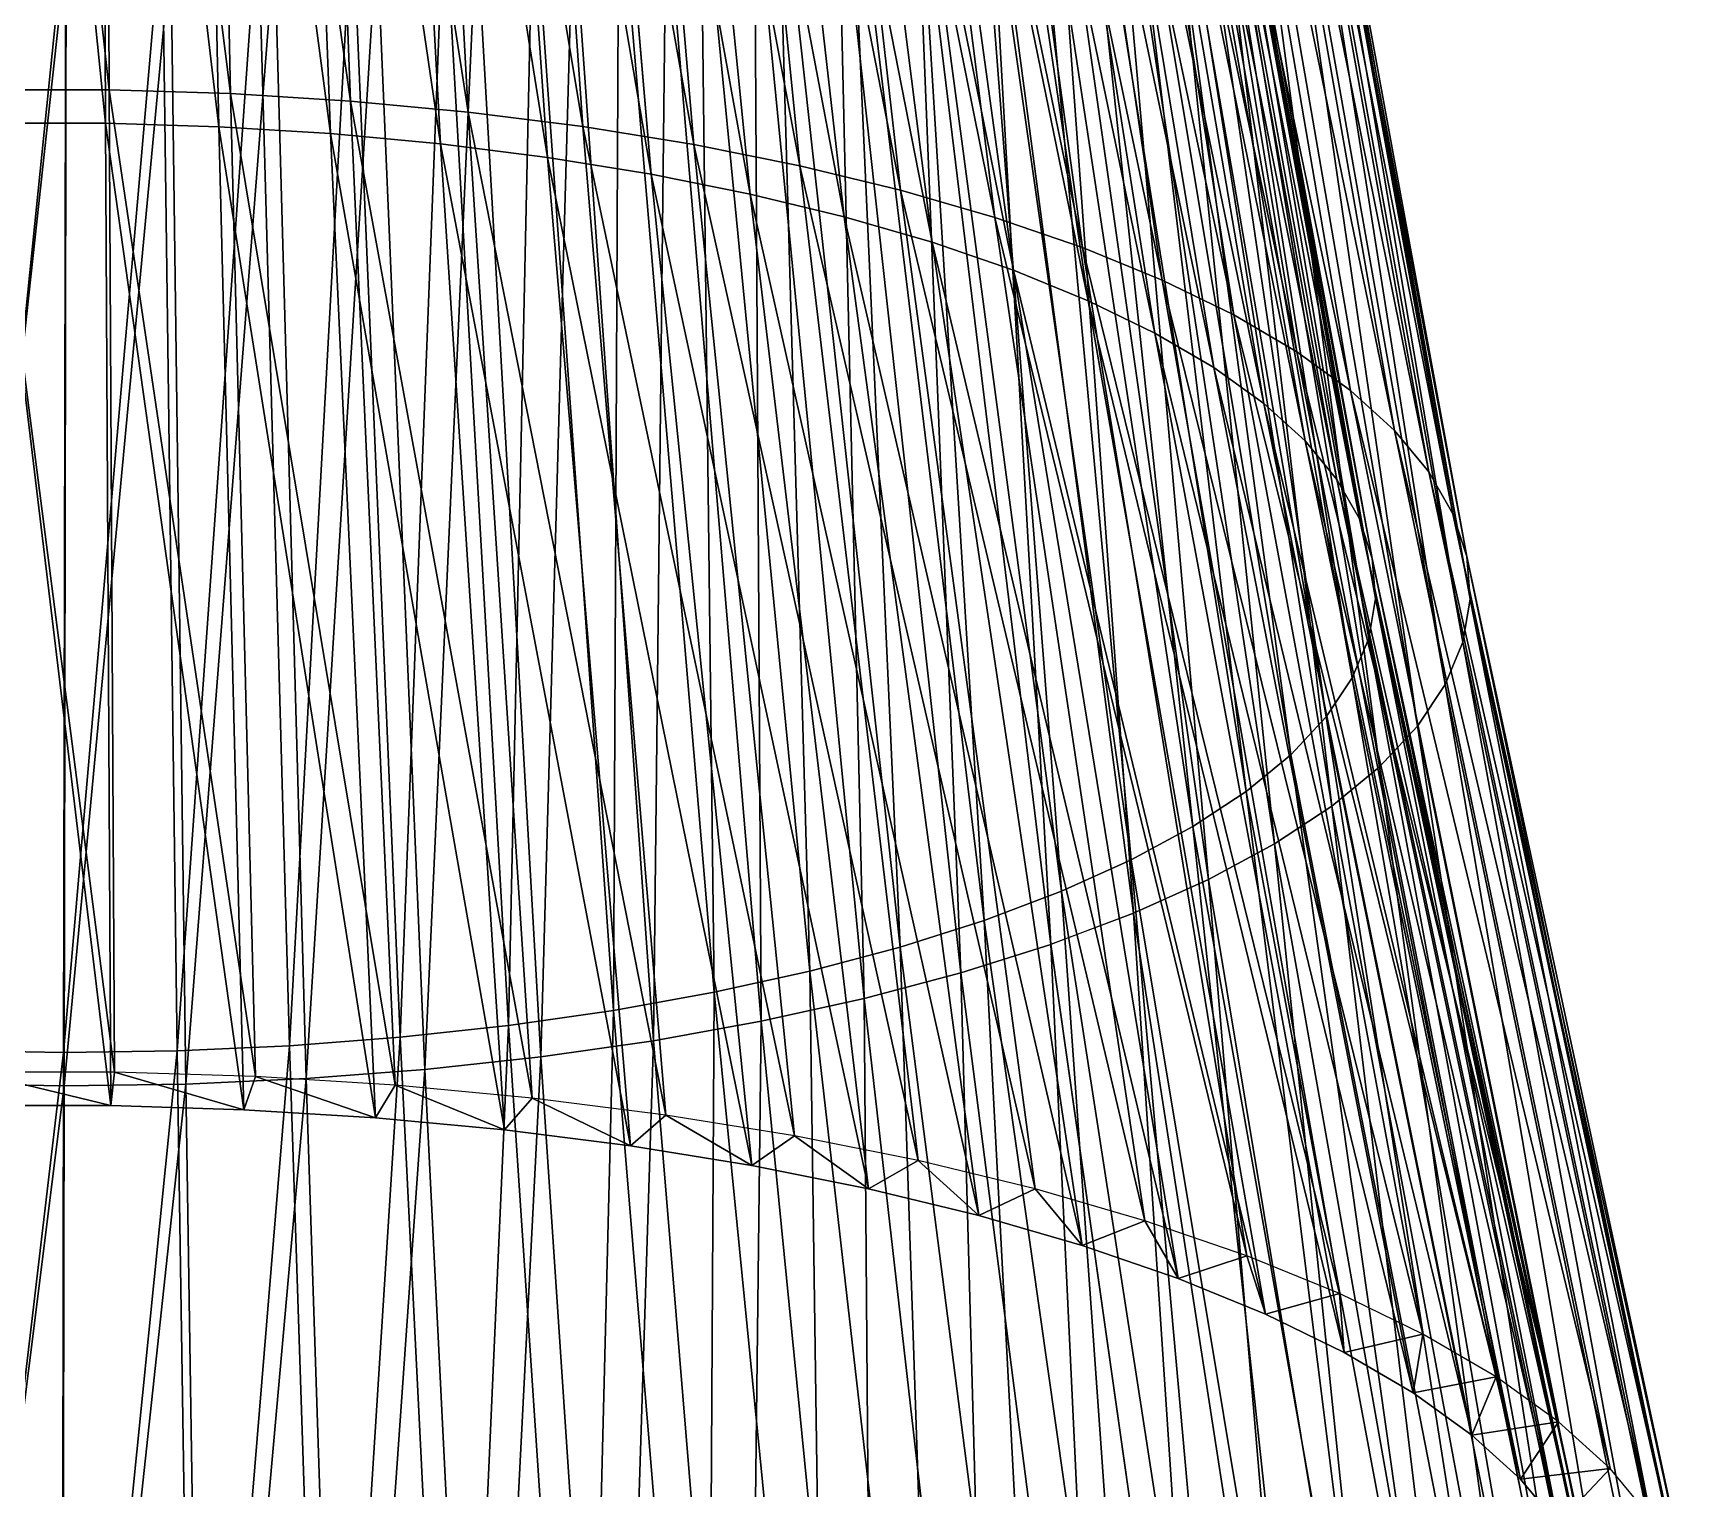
# Model space of a CAD drawing. Header units: metres. Extents: x -147 to 153, y -31 to 1429.
# Drawn here: x -1 to 86.9, y 8.6 to 85.4 of the extents above; entities that cross this region are included whole.
import ezdxf

# ---------------------------------------------------------------- set-up
doc = ezdxf.new("R2010")
doc.units = ezdxf.units.M

msp = doc.modelspace()

# ---------------------------------------------------------------- linework, layer by layer
for points in [[(-3.4607115, 82.4362, -2386.6306), (-2.7818377, 134.92288, -2417.5073), (2.9651072, 82.43171, -2386.5903), (2.965207, 82.43181, -2386.5903)], [(2.9651072, 82.43171, -2386.5903), (-2.7818377, 134.92288, -2417.5073), (2.7469394, 134.91902, -2417.4727), (2.7470393, 134.91913, -2417.4727)], [(2.9651072, 82.43171, -2386.5903), (2.7469394, 134.91902, -2417.4727), (9.370245, 82.23268, -2387.0671), (9.370345, 82.23278, -2387.0671)], [(9.370245, 82.23268, -2387.0671), (2.7469394, 134.91902, -2417.4727), (8.257923, 134.74777, -2417.883), (8.258023, 134.74788, -2417.883)], [(9.370245, 82.23268, -2387.0671), (8.257923, 134.74777, -2417.883), (15.707282, 81.840576, -2388.0576), (15.707382, 81.840675, -2388.0576)], [(15.707282, 81.840576, -2388.0576), (8.257923, 134.74777, -2417.883), (13.710312, 134.41042, -2418.735), (13.710412, 134.41052, -2418.735)], [(15.707282, 81.840576, -2388.0576), (13.710312, 134.41042, -2418.735), (21.929298, 81.258316, -2389.5544), (21.929398, 81.258415, -2389.5544)], [(21.929298, 81.258316, -2389.5544), (13.710312, 134.41042, -2418.735), (19.063738, 133.90942, -2420.023), (19.063837, 133.90953, -2420.023)], [(21.929298, 81.258316, -2389.5544), (19.063738, 133.90942, -2420.023), (27.990229, 80.4902, -2391.5464), (27.990328, 80.490295, -2391.5464)], [(27.990229, 80.4902, -2391.5464), (19.063738, 133.90942, -2420.023), (24.278564, 133.24855, -2421.7368), (24.278664, 133.24866, -2421.7368)], [(-3.217514, 80.67668, -2391.3044), (-2.5386393, 133.16336, -2422.1812), (2.7780917, 80.67249, -2391.2668), (2.7781916, 80.67259, -2391.2668)], [(2.7780917, 80.67249, -2391.2668), (-2.5386393, 133.16336, -2422.1812), (2.5599244, 133.1598, -2422.1492), (2.5600243, 133.15991, -2422.1492)], [(2.7780917, 80.67249, -2391.2668), (2.5599244, 133.1598, -2422.1492), (8.754401, 80.486786, -2391.7117), (8.754501, 80.486885, -2391.7117)], [(8.754401, 80.486786, -2391.7117), (2.5599244, 133.1598, -2422.1492), (7.6420794, 133.00188, -2422.5276), (7.6421795, 133.00198, -2422.5276)], [(8.754401, 80.486786, -2391.7117), (7.6420794, 133.00188, -2422.5276), (14.667168, 80.12093, -2392.636), (14.667268, 80.12103, -2392.636)], [(14.667168, 80.12093, -2392.636), (7.6420794, 133.00188, -2422.5276), (12.6701975, 132.69077, -2423.3135), (12.670298, 132.69087, -2423.3135)], [(27.990229, 80.4902, -2391.5464), (24.278564, 133.24855, -2421.7368), (33.845203, 79.541916, -2394.0188), (33.845303, 79.542015, -2394.0188)], [(33.845203, 79.541916, -2394.0188), (24.278564, 133.24855, -2421.7368), (29.31619, 132.43265, -2423.8643), (29.31629, 132.43275, -2423.8643)], [(14.667168, 80.12093, -2392.636), (12.6701975, 132.69077, -2423.3135), (20.472616, 79.57765, -2394.0325), (20.472715, 79.57775, -2394.0325)], [(20.472616, 79.57765, -2394.0325), (12.6701975, 132.69077, -2423.3135), (17.607054, 132.22878, -2424.5012), (17.607153, 132.22888, -2424.5012)], [(20.472616, 79.57765, -2394.0325), (17.607054, 132.22878, -2424.5012), (26.127764, 78.86096, -2395.891), (26.127863, 78.86106, -2395.891)], [(26.127764, 78.86096, -2395.891), (17.607054, 132.22878, -2424.5012), (22.4161, 131.61931, -2426.0815), (22.416199, 131.61942, -2426.0815)], [(33.845203, 79.541916, -2394.0188), (29.31619, 132.43265, -2423.8643), (39.45087, 78.42049, -2396.9534), (39.45097, 78.420586, -2396.9534)], [(39.45087, 78.42049, -2396.9534), (29.31619, 132.43265, -2423.8643), (34.1393, 131.46776, -2426.3892), (34.1394, 131.46786, -2426.3892)], [(26.127764, 78.86096, -2395.891), (22.4161, 131.61931, -2426.0815), (31.590742, 77.97617, -2398.198), (31.590841, 77.97627, -2398.198)], [(31.590742, 77.97617, -2398.198), (22.4161, 131.61931, -2426.0815), (27.061728, 130.8669, -2428.0435), (27.061827, 130.867, -2428.0435)], [(39.45087, 78.42049, -2396.9534), (34.1393, 131.46776, -2426.3892), (44.765728, 77.134224, -2400.3284), (44.765827, 77.13432, -2400.3284)], [(44.765728, 77.134224, -2400.3284), (34.1393, 131.46776, -2426.3892), (38.71221, 130.36105, -2429.293), (38.71231, 130.36116, -2429.293)], [(31.590742, 77.97617, -2398.198), (27.061728, 130.8669, -2428.0435), (36.821102, 76.929825, -2400.936), (36.8212, 76.929924, -2400.936)], [(36.821102, 76.929825, -2400.936), (27.061728, 130.8669, -2428.0435), (31.509539, 129.9771, -2430.3718), (31.509638, 129.9772, -2430.3718)], [(44.765728, 77.134224, -2400.3284), (38.71221, 130.36105, -2429.293), (49.75043, 75.69263, -2404.1187), (49.75053, 75.692726, -2404.1187)], [(49.75043, 75.69263, -2404.1187), (38.71221, 130.36105, -2429.293), (43.001053, 129.12071, -2432.5542), (43.001152, 129.12082, -2432.5542)], [(36.821102, 76.929825, -2400.936), (31.509539, 129.9771, -2430.3718), (41.780132, 75.729675, -2404.085), (41.78023, 75.729774, -2404.085)], [(41.780132, 75.729675, -2404.085), (31.509539, 129.9771, -2430.3718), (35.726612, 128.95651, -2433.0498), (35.72671, 128.95662, -2433.0498)], [(41.780132, 75.729675, -2404.085), (35.726612, 128.95651, -2433.0498), (46.431103, 74.3846, -2407.6218), (46.431202, 74.3847, -2407.6218)], [(46.431103, 74.3846, -2407.6218), (35.726612, 128.95651, -2433.0498), (39.681725, 127.81268, -2436.0571), (39.681824, 127.81278, -2436.0571)], [(49.75043, 75.69263, -2404.1187), (43.001053, 129.12071, -2432.5542), (54.36807, 74.10639, -2408.2966), (54.368168, 74.10649, -2408.2966)], [(54.36807, 74.10639, -2408.2966), (43.001053, 129.12071, -2432.5542), (46.97407, 127.75591, -2436.1487), (46.97417, 127.75601, -2436.1487)], [(46.431103, 74.3846, -2407.6218), (39.681725, 127.81268, -2436.0571), (50.739586, 72.90456, -2411.5198), (50.739685, 72.904655, -2411.5198)], [(50.739586, 72.90456, -2411.5198), (39.681725, 127.81268, -2436.0571), (43.345585, 126.554085, -2439.372), (43.345684, 126.554184, -2439.372)], [(54.36807, 74.10639, -2408.2966), (46.97407, 127.75591, -2436.1487), (58.584457, 72.38725, -2412.8308), (58.584557, 72.38735, -2412.8308)], [(58.584457, 72.38725, -2412.8308), (46.97407, 127.75591, -2436.1487), (50.601852, 126.276764, -2440.05), (50.60195, 126.27686, -2440.05)], [(50.739586, 72.90456, -2411.5198), (43.345585, 126.554085, -2439.372), (54.673683, 71.30052, -2415.7505), (54.673782, 71.30062, -2415.7505)], [(54.673683, 71.30052, -2415.7505), (43.345585, 126.554085, -2439.372), (46.69108, 125.19003, -2442.9697), (46.691177, 125.19013, -2442.9697)], [(58.584457, 72.38725, -2412.8308), (50.601852, 126.276764, -2440.05), (62.368378, 70.54794, -2417.688), (62.368477, 70.54804, -2417.688)], [(62.368378, 70.54794, -2417.688), (50.601852, 126.276764, -2440.05), (53.857536, 124.69422, -2444.2292), (53.857635, 124.69432, -2444.2292)], [(54.673683, 71.30052, -2415.7505), (46.69108, 125.19003, -2442.9697), (58.204266, 69.58435, -2420.2825), (58.204365, 69.58445, -2420.2825)], [(58.204266, 69.58435, -2420.2825), (46.69108, 125.19003, -2442.9697), (49.693428, 123.73063, -2446.8237), (49.693527, 123.73073, -2446.8237)], [(62.368378, 70.54794, -2417.688), (53.857536, 124.69422, -2444.2292), (65.69182, 68.602066, -2422.832), (65.69192, 68.602165, -2422.832)], [(65.69182, 68.602066, -2422.832), (53.857536, 124.69422, -2444.2292), (56.717026, 123.01999, -2448.655), (56.717125, 123.02009, -2448.655)], [(58.204266, 69.58435, -2420.2825), (49.693428, 123.73063, -2446.8237), (61.3052, 67.76875, -2425.082), (61.305298, 67.76885, -2425.082)], [(61.3052, 67.76875, -2425.082), (49.693428, 123.73063, -2446.8237), (52.330406, 122.186676, -2450.9053), (52.330505, 122.186775, -2450.9053)], [(65.69182, 68.602066, -2422.832), (56.717026, 123.01999, -2448.655), (68.530174, 66.56404, -2428.2249), (68.53027, 66.56414, -2428.2249)], [(68.530174, 66.56404, -2428.2249), (56.717026, 123.01999, -2448.655), (59.159153, 121.26648, -2453.2952), (59.159252, 121.26658, -2453.2952)], [(61.3052, 67.76875, -2425.082), (52.330406, 122.186676, -2450.9053), (63.953526, 65.86718, -2430.1138), (63.953625, 65.86728, -2430.1138)], [(63.953526, 65.86718, -2430.1138), (52.330406, 122.186676, -2450.9053), (54.5825, 120.56961, -2455.184), (54.5826, 120.56971, -2455.184)], [(63.953526, 65.86718, -2430.1138), (54.5825, 120.56961, -2455.184), (66.12963, 63.8937, -2435.3406), (66.12973, 63.8938, -2435.3406)], [(66.12963, 63.8937, -2435.3406), (54.5825, 120.56961, -2455.184), (56.43302, 118.891396, -2459.629), (56.43312, 118.891495, -2459.629)], [(68.530174, 66.56404, -2428.2249), (59.159153, 121.26648, -2453.2952), (70.86242, 64.44896, -2433.8267), (70.86252, 64.44906, -2433.8267)], [(70.86242, 64.44896, -2433.8267), (59.159153, 121.26648, -2453.2952), (61.165813, 119.446655, -2458.1147), (61.165913, 119.446754, -2458.1147)], [(66.12963, 63.8937, -2435.3406), (56.43302, 118.891396, -2459.629), (67.817406, 61.862934, -2440.7236), (67.817505, 61.863033, -2440.7236)], [(67.817406, 61.862934, -2440.7236), (56.43302, 118.891396, -2459.629), (57.868282, 117.16447, -2464.2065), (57.86838, 117.164566, -2464.2065)], [(70.86242, 64.44896, -2433.8267), (61.165813, 119.446655, -2458.1147), (72.67132, 62.272476, -2439.5957), (72.67142, 62.272575, -2439.5957)], [(72.67132, 62.272476, -2439.5957), (61.165813, 119.446655, -2458.1147), (62.722183, 117.574005, -2463.0786), (62.722282, 117.574104, -2463.0786)], [(67.817406, 61.862934, -2440.7236), (57.868282, 117.16447, -2464.2065), (69.00436, 59.78991, -2446.223), (69.004456, 59.79001, -2446.223)], [(69.00436, 59.78991, -2446.223), (57.868282, 117.16447, -2464.2065), (58.877644, 115.401596, -2468.883), (58.877743, 115.401695, -2468.883)], [(72.67132, 62.272476, -2439.5957), (62.722183, 117.574005, -2463.0786), (73.94343, 60.0507, -2445.4897), (73.94353, 60.0508, -2445.4897)], [(73.94343, 60.0507, -2445.4897), (62.722183, 117.574005, -2463.0786), (63.81671, 115.66239, -2468.15), (63.81681, 115.66249, -2468.15)], [(69.00436, 59.78991, -2446.223), (58.877644, 115.401596, -2468.883), (69.681694, 57.689976, -2451.7979), (69.68179, 57.690075, -2451.7979)], [(69.681694, 57.689976, -2451.7979), (58.877644, 115.401596, -2468.883), (59.453644, 113.61585, -2473.6238), (59.453743, 113.61595, -2473.6238)], [(73.94343, 60.0507, -2445.4897), (63.81671, 115.66239, -2468.15), (74.66937, 57.800087, -2451.4646), (74.66947, 57.800186, -2451.4646)], [(74.66937, 57.800087, -2451.4646), (63.81671, 115.66239, -2468.15), (64.44132, 113.72596, -2473.2908), (64.44142, 113.72606, -2473.2908)], [(69.681694, 57.689976, -2451.7979), (59.453644, 113.61585, -2473.6238), (69.84441, 55.578682, -2457.4072), (69.84451, 55.57878, -2457.4072)], [(69.84441, 55.578682, -2457.4072), (59.453644, 113.61585, -2473.6238), (59.59201, 111.82044, -2478.394), (59.59211, 111.82054, -2478.394)], [(74.66937, 57.800087, -2451.4646), (64.44132, 113.72596, -2473.2908), (74.84376, 55.5373, -2457.4766), (74.84386, 55.5374, -2457.4766)], [(74.84376, 55.5373, -2457.4766), (64.44132, 113.72596, -2473.2908), (64.59136, 111.77906, -2478.4634), (64.59146, 111.77916, -2478.4634)], [(69.491295, 53.471657, -2463.0093), (59.59201, 111.82044, -2478.394), (59.291725, 110.02866, -2483.158), (59.291824, 110.02876, -2483.158)], [(69.84441, 55.578682, -2457.4072), (59.59201, 111.82044, -2478.394), (69.491295, 53.471657, -2463.0093), (69.491394, 53.471756, -2463.0093)], [(74.4653, 53.279083, -2463.4807), (64.59136, 111.77906, -2478.4634), (64.26575, 109.83609, -2483.6292), (64.26585, 109.83619, -2483.6292)], [(74.84376, 55.5373, -2457.4766), (64.59136, 111.77906, -2478.4634), (74.4653, 53.279083, -2463.4807), (74.4654, 53.279182, -2463.4807)], [(68.62496, 51.3845, -2468.563), (59.291725, 110.02866, -2483.158), (58.55501, 108.25378, -2487.8806), (58.55511, 108.253876, -2487.8806)], [(69.491295, 53.471657, -2463.0093), (59.291725, 110.02866, -2483.158), (68.62496, 51.3845, -2468.563), (68.62506, 51.384598, -2468.563)], [(73.53681, 51.042164, -2469.4326), (64.26575, 109.83609, -2483.6292), (63.466858, 107.911446, -2488.7505), (63.466957, 107.911545, -2488.7505)], [(74.4653, 53.279083, -2463.4807), (64.26575, 109.83609, -2483.6292), (73.53681, 51.042164, -2469.4326), (73.53691, 51.042263, -2469.4326)], [(67.25182, 49.332664, -2474.0266), (58.55501, 108.25378, -2487.8806), (57.387314, 106.508934, -2492.5269), (57.387413, 106.50903, -2492.5269)], [(68.62496, 51.3845, -2468.563), (58.55501, 108.25378, -2487.8806), (67.25182, 49.332664, -2474.0266), (67.25192, 49.332764, -2474.0266)], [(72.06514, 48.8431, -2475.2886), (63.466858, 107.911446, -2488.7505), (62.200634, 106.01937, -2493.7888), (62.200733, 106.01947, -2493.7888)], [(73.53681, 51.042164, -2469.4326), (63.466858, 107.911446, -2488.7505), (72.06514, 48.8431, -2475.2886), (72.06524, 48.8432, -2475.2886)], [(65.38205, 47.331345, -2479.3604), (57.387314, 106.508934, -2492.5269), (55.79729, 104.807045, -2497.0625), (55.79739, 104.807144, -2497.0625)], [(67.25182, 49.332664, -2474.0266), (57.387314, 106.508934, -2492.5269), (65.38205, 47.331345, -2479.3604), (65.38215, 47.331444, -2479.3604)], [(70.061195, 46.698174, -2481.005), (62.200634, 106.01937, -2493.7888), (60.47644, 104.173874, -2498.707), (60.47654, 104.17397, -2498.707)], [(72.06514, 48.8431, -2475.2886), (62.200634, 106.01937, -2493.7888), (70.061195, 46.698174, -2481.005), (70.061295, 46.698273, -2481.005)], [(63.029472, 45.395355, -2484.5242), (55.79729, 104.807045, -2497.0625), (53.796703, 103.160706, -2501.4539), (53.796803, 103.160805, -2501.4539)], [(65.38205, 47.331345, -2479.3604), (55.79729, 104.807045, -2497.0625), (63.029472, 45.395355, -2484.5242), (63.02957, 45.395454, -2484.5242)], [(67.539825, 44.62327, -2486.5393), (60.47644, 104.173874, -2498.707), (58.30705, 102.388626, -2503.469), (58.307148, 102.388725, -2503.469)], [(70.061195, 46.698174, -2481.005), (60.47644, 104.173874, -2498.707), (67.539825, 44.62327, -2486.5393), (67.539925, 44.623367, -2486.5393)], [(60.211525, 43.53903, -2489.4802), (53.796703, 103.160706, -2501.4539), (51.400368, 101.58212, -2505.6685), (51.400467, 101.58222, -2505.6685)], [(63.029472, 45.395355, -2484.5242), (53.796703, 103.160706, -2501.4539), (60.211525, 43.53903, -2489.4802), (60.211624, 43.539127, -2489.4802)], [(64.51968, 42.633743, -2491.851), (58.30705, 102.388626, -2503.469), (55.70851, 100.676834, -2508.039), (55.70861, 100.67693, -2508.039)], [(67.539825, 44.62327, -2486.5393), (58.30705, 102.388626, -2503.469), (64.51968, 42.633743, -2491.851), (64.519775, 42.633842, -2491.851)], [(56.949066, 41.776108, -2494.1917), (51.400368, 101.58212, -2505.6685), (48.626026, 100.08296, -2509.6748), (48.626125, 100.08306, -2509.6748)], [(60.211525, 43.53903, -2489.4802), (51.400368, 101.58212, -2505.6685), (56.949066, 41.776108, -2494.1917), (56.949165, 41.776207, -2494.1917)], [(61.02311, 40.744324, -2496.9004), (55.70851, 100.676834, -2508.039), (52.70007, 99.05118, -2512.3835), (52.70017, 99.05128, -2512.3835)], [(64.51968, 42.633743, -2491.851), (55.70851, 100.676834, -2508.039), (61.02311, 40.744324, -2496.9004), (61.02321, 40.744423, -2496.9004)], [(53.26625, 40.119648, -2498.6235), (48.626026, 100.08296, -2509.6748), (45.494217, 98.67433, -2513.4436), (45.494316, 98.67443, -2513.4436)], [(56.949066, 41.776108, -2494.1917), (48.626026, 100.08296, -2509.6748), (53.26625, 40.119648, -2498.6235), (53.26635, 40.119747, -2498.6235)], [(49.19033, 38.58191, -2502.7432), (45.494217, 98.67433, -2513.4436), (42.028126, 97.36667, -2516.9468), (42.028225, 97.36677, -2516.9468)], [(53.26625, 40.119648, -2498.6235), (45.494217, 98.67433, -2513.4436), (49.19033, 38.58191, -2502.7432), (49.19043, 38.58201, -2502.7432)], [(57.076035, 38.969006, -2501.6504), (52.70007, 99.05118, -2512.3835), (49.304, 97.52369, -2516.4705), (49.3041, 97.52379, -2516.4705)], [(61.02311, 40.744324, -2496.9004), (52.70007, 99.05118, -2512.3835), (57.076035, 38.969006, -2501.6504), (57.076134, 38.969105, -2501.6504)], [(44.751507, 37.17428, -2506.52), (42.028126, 97.36667, -2516.9468), (38.253418, 96.16965, -2520.1587), (38.253517, 96.16975, -2520.1587)], [(49.19033, 38.58191, -2502.7432), (42.028126, 97.36667, -2516.9468), (44.751507, 37.17428, -2506.52), (44.751606, 37.174377, -2506.52)], [(52.707653, 37.320927, -2506.0654), (49.304, 97.52369, -2516.4705), (45.54545, 96.10568, -2520.2693), (45.545547, 96.10578, -2520.2693)], [(57.076035, 38.969006, -2501.6504), (49.304, 97.52369, -2516.4705), (52.707653, 37.320927, -2506.0654), (52.707752, 37.321026, -2506.0654)], [(39.982628, 35.90718, -2509.926), (38.253418, 96.16965, -2520.1587), (34.198044, 95.092125, -2523.055), (34.198143, 95.092224, -2523.055)], [(44.751507, 37.17428, -2506.52), (38.253418, 96.16965, -2520.1587), (39.982628, 35.90718, -2509.926), (39.982727, 35.90728, -2509.926)], [(47.950317, 35.812294, -2510.1133), (45.54545, 96.10568, -2520.2693), (41.452232, 94.807655, -2523.752), (41.45233, 94.807755, -2523.752)], [(52.707653, 37.320927, -2506.0654), (45.54545, 96.10568, -2520.2693), (47.950317, 35.812294, -2510.1133), (47.950417, 35.812393, -2510.1133)], [(34.919, 34.789993, -2512.936), (34.198044, 95.092125, -2523.055), (29.892023, 94.14208, -2525.6147), (29.892122, 94.14218, -2525.6147)], [(39.982628, 35.90718, -2509.926), (34.198044, 95.092125, -2523.055), (34.919, 34.789993, -2512.936), (34.919098, 34.790092, -2512.936)], [(29.598125, 33.830986, -2515.5278), (29.892023, 94.14208, -2525.6147), (25.367235, 93.32656, -2527.8186), (25.367334, 93.32666, -2527.8186)], [(34.919, 34.789993, -2512.936), (29.892023, 94.14208, -2525.6147), (29.598125, 33.830986, -2515.5278), (29.598225, 33.831085, -2515.5278)], [(42.839245, 34.454273, -2513.7637), (41.452232, 94.807655, -2523.752), (37.054665, 93.63921, -2526.8928), (37.054764, 93.63931, -2526.8928)], [(47.950317, 35.812294, -2510.1133), (41.452232, 94.807655, -2523.752), (42.839245, 34.454273, -2513.7637), (42.839344, 34.454372, -2513.7637)], [(24.059374, 33.037262, -2517.6821), (25.367235, 93.32656, -2527.8186), (20.657175, 92.65159, -2529.6506), (20.657274, 92.65169, -2529.6506)], [(29.598125, 33.830986, -2515.5278), (25.367235, 93.32656, -2527.8186), (24.059374, 33.037262, -2517.6821), (24.059473, 33.03736, -2517.6821)], [(37.412285, 33.25692, -2516.9897), (37.054665, 93.63921, -2526.8928), (32.385303, 92.60901, -2529.6685), (32.385403, 92.60911, -2529.6685)], [(42.839245, 34.454273, -2513.7637), (37.054665, 93.63921, -2526.8928), (37.412285, 33.25692, -2516.9897), (37.412384, 33.25702, -2516.9897)], [(18.343775, 32.414696, -2519.3828), (20.657175, 92.65159, -2529.6506), (15.796721, 92.12217, -2531.0972), (15.796822, 92.12227, -2531.0972)], [(24.059374, 33.037262, -2517.6821), (20.657175, 92.65159, -2529.6506), (18.343775, 32.414696, -2519.3828), (18.343874, 32.414795, -2519.3828)], [(31.709606, 32.2291, -2519.7676), (32.385303, 92.60901, -2529.6685), (27.478718, 91.72467, -2532.0583), (27.478817, 91.72477, -2532.0583)], [(37.412285, 33.25692, -2516.9897), (32.385303, 92.60901, -2529.6685), (31.709606, 32.2291, -2519.7676), (31.709705, 32.2292, -2519.7676)], [(-5.427847, 31.70855, -2521.4526), (0.6768136, 91.44086, -2533.0305), (-4.41827, 91.521675, -2532.8572), (-4.41817, 91.521774, -2532.8572)], [(0.5636665, 31.613512, -2521.6565), (0.6768136, 91.44086, -2533.0305), (-5.427847, 31.70855, -2521.4526), (-5.427747, 31.708649, -2521.4526)], [(6.552271, 31.700176, -2521.3777), (5.7694235, 91.51456, -2532.7932), (0.5636665, 31.613512, -2521.6565), (0.56376654, 31.613611, -2521.6565)], [(0.5636665, 31.613512, -2521.6565), (5.7694235, 91.51456, -2532.7932), (0.6768136, 91.44086, -2533.0305), (0.6769136, 91.440956, -2533.0305)], [(6.552271, 31.700176, -2521.3777), (10.821862, 91.74222, -2532.1472), (5.7694235, 91.51456, -2532.7932), (5.7695236, 91.514656, -2532.7932)], [(12.493635, 31.9679, -2520.618), (10.821862, 91.74222, -2532.1472), (6.552271, 31.700176, -2521.3777), (6.552371, 31.700275, -2521.3777)], [(12.493635, 31.9679, -2520.618), (15.796721, 92.12217, -2531.0972), (10.821862, 91.74222, -2532.1472), (10.821962, 91.74232, -2532.1472)], [(18.343775, 32.414696, -2519.3828), (15.796721, 92.12217, -2531.0972), (12.493635, 31.9679, -2520.618), (12.493735, 31.967999, -2520.618)], [(25.773422, 31.378422, -2522.0764), (27.478718, 91.72467, -2532.0583), (22.371223, 90.99275, -2534.045), (22.371323, 90.99285, -2534.045)], [(31.709606, 32.2291, -2519.7676), (27.478718, 91.72467, -2532.0583), (25.773422, 31.378422, -2522.0764), (25.773521, 31.378521, -2522.0764)], [(19.647701, 30.711185, -2523.8994), (22.371223, 90.99275, -2534.045), (17.10065, 90.418655, -2535.6135), (17.10075, 90.418755, -2535.6135)], [(25.773422, 31.378422, -2522.0764), (22.371223, 90.99275, -2534.045), (19.647701, 30.711185, -2523.8994), (19.6478, 30.711285, -2523.8994)], [(-5.829647, 29.954369, -2526.1177), (0.7049335, 89.67986, -2537.7102), (-4.8200703, 89.767494, -2537.5222), (-4.81997, 89.76759, -2537.5222)], [(0.5917862, 29.852512, -2526.3362), (0.7049335, 89.67986, -2537.7102), (-5.829647, 29.954369, -2526.1177), (-5.829547, 29.954468, -2526.1177)], [(7.0101004, 29.945396, -2526.037), (6.227254, 89.75977, -2537.453), (0.5917862, 29.852512, -2526.3362), (0.5918862, 29.852612, -2526.3362)], [(0.5917862, 29.852512, -2526.3362), (6.227254, 89.75977, -2537.453), (0.7049335, 89.67986, -2537.7102), (0.70503354, 89.67996, -2537.7102)], [(7.0101004, 29.945396, -2526.037), (11.706014, 90.00665, -2536.7522), (6.227254, 89.75977, -2537.453), (6.227354, 89.75987, -2537.453)], [(13.377788, 30.232328, -2525.223), (11.706014, 90.00665, -2536.7522), (7.0101004, 29.945396, -2526.037), (7.0102005, 29.945496, -2526.037)], [(13.377788, 30.232328, -2525.223), (17.10065, 90.418655, -2535.6135), (11.706014, 90.00665, -2536.7522), (11.706114, 90.00675, -2536.7522)], [(19.647701, 30.711185, -2523.8994), (17.10065, 90.418655, -2535.6135), (13.377788, 30.232328, -2525.223), (13.377888, 30.232428, -2525.223)], [(-4.225873, 30.573793, -2354.0955), (-3.4607115, 82.4362, -2386.6306), (3.2496278, 30.56857, -2354.0486), (3.2497277, 30.568668, -2354.0486)], [(3.2496278, 30.56857, -2354.0486), (-3.4607115, 82.4362, -2386.6306), (2.9651072, 82.43171, -2386.5903), (2.965207, 82.43181, -2386.5903)], [(3.2496278, 30.56857, -2354.0486), (2.9651072, 82.43171, -2386.5903), (10.70107, 30.337025, -2354.6033), (10.70117, 30.337124, -2354.6033)], [(10.70107, 30.337025, -2354.6033), (2.9651072, 82.43171, -2386.5903), (9.370245, 82.23268, -2387.0671), (9.370345, 82.23278, -2387.0671)], [(10.70107, 30.337025, -2354.6033), (9.370245, 82.23268, -2387.0671), (18.073286, 29.880875, -2355.7556), (18.073385, 29.880974, -2355.7556)], [(18.073286, 29.880875, -2355.7556), (9.370245, 82.23268, -2387.0671), (15.707282, 81.840576, -2388.0576), (15.707382, 81.840675, -2388.0576)], [(18.073286, 29.880875, -2355.7556), (15.707282, 81.840576, -2388.0576), (25.311691, 29.203497, -2357.4968), (25.31179, 29.203596, -2357.4968)], [(25.311691, 29.203497, -2357.4968), (15.707282, 81.840576, -2388.0576), (21.929298, 81.258316, -2389.5544), (21.929398, 81.258415, -2389.5544)], [(25.311691, 29.203497, -2357.4968), (21.929298, 81.258316, -2389.5544), (32.362698, 28.309906, -2359.8142), (32.362797, 28.310005, -2359.8142)], [(32.362698, 28.309906, -2359.8142), (21.929298, 81.258316, -2389.5544), (27.990229, 80.4902, -2391.5464), (27.990328, 80.490295, -2391.5464)], [(-3.9826744, 28.814272, -2358.7693), (-3.217514, 80.67668, -2391.3044), (3.0626125, 28.80935, -2358.725), (3.0627124, 28.809448, -2358.725)], [(3.0626125, 28.80935, -2358.725), (-3.217514, 80.67668, -2391.3044), (2.7780917, 80.67249, -2391.2668), (2.7781916, 80.67259, -2391.2668)], [(3.0626125, 28.80935, -2358.725), (2.7780917, 80.67249, -2391.2668), (10.085225, 28.59113, -2359.248), (10.085325, 28.591228, -2359.248)], [(10.085225, 28.59113, -2359.248), (2.7780917, 80.67249, -2391.2668), (8.754401, 80.486786, -2391.7117), (8.754501, 80.486885, -2391.7117)], [(10.085225, 28.59113, -2359.248), (8.754401, 80.486786, -2391.7117), (17.03317, 28.161232, -2360.334), (17.03327, 28.161331, -2360.334)], [(17.03317, 28.161232, -2360.334), (8.754401, 80.486786, -2391.7117), (14.667168, 80.12093, -2392.636), (14.667268, 80.12103, -2392.636)], [(17.03317, 28.161232, -2360.334), (14.667168, 80.12093, -2392.636), (23.855007, 27.522837, -2361.9749), (23.855106, 27.522936, -2361.9749)], [(23.855007, 27.522837, -2361.9749), (14.667168, 80.12093, -2392.636), (20.472616, 79.57765, -2394.0325), (20.472715, 79.57775, -2394.0325)], [(32.362698, 28.309906, -2359.8142), (27.990229, 80.4902, -2391.5464), (39.174103, 27.20672, -2362.6904), (39.174202, 27.20682, -2362.6904)], [(39.174103, 27.20672, -2362.6904), (27.990229, 80.4902, -2391.5464), (33.845203, 79.541916, -2394.0188), (33.845303, 79.542015, -2394.0188)], [(23.855007, 27.522837, -2361.9749), (20.472616, 79.57765, -2394.0325), (30.50023, 26.680672, -2364.159), (30.50033, 26.68077, -2364.159)], [(30.50023, 26.680672, -2364.159), (20.472616, 79.57765, -2394.0325), (26.127764, 78.86096, -2395.891), (26.127863, 78.86106, -2395.891)], [(39.174103, 27.20672, -2362.6904), (33.845203, 79.541916, -2394.0188), (45.695477, 25.902102, -2366.1045), (45.695576, 25.9022, -2366.1045)], [(45.695477, 25.902102, -2366.1045), (33.845203, 79.541916, -2394.0188), (39.45087, 78.42049, -2396.9534), (39.45097, 78.420586, -2396.9534)], [(30.50023, 26.680672, -2364.159), (26.127764, 78.86096, -2395.891), (36.919643, 25.640976, -2366.8696), (36.919743, 25.641075, -2366.8696)], [(36.919643, 25.640976, -2366.8696), (26.127764, 78.86096, -2395.891), (31.590742, 77.97617, -2398.198), (31.590841, 77.97627, -2398.198)], [(45.695477, 25.902102, -2366.1045), (39.45087, 78.42049, -2396.9534), (51.87854, 24.405716, -2370.0308), (51.87864, 24.405815, -2370.0308)], [(51.87854, 24.405716, -2370.0308), (39.45087, 78.42049, -2396.9534), (44.765728, 77.134224, -2400.3284), (44.765827, 77.13432, -2400.3284)], [(36.919643, 25.640976, -2366.8696), (31.590742, 77.97617, -2398.198), (43.065712, 24.41144, -2370.0872), (43.06581, 24.41154, -2370.0872)], [(43.065712, 24.41144, -2370.0872), (31.590742, 77.97617, -2398.198), (36.821102, 76.929825, -2400.936), (36.8212, 76.929924, -2400.936)], [(43.065712, 24.41144, -2370.0872), (36.821102, 76.929825, -2400.936), (48.89294, 23.001167, -2373.7876), (48.89304, 23.001266, -2373.7876)], [(48.89294, 23.001167, -2373.7876), (36.821102, 76.929825, -2400.936), (41.780132, 75.729675, -2404.085), (41.78023, 75.729774, -2404.085)], [(51.87854, 24.405716, -2370.0308), (44.765728, 77.134224, -2400.3284), (57.677513, 22.728638, -2374.4404), (57.677612, 22.728737, -2374.4404)], [(57.677513, 22.728638, -2374.4404), (44.765728, 77.134224, -2400.3284), (49.75043, 75.69263, -2404.1187), (49.75053, 75.692726, -2404.1187)], [(48.89294, 23.001167, -2373.7876), (41.780132, 75.729675, -2404.085), (54.35818, 21.420605, -2377.9434), (54.35828, 21.420704, -2377.9434)], [(54.35818, 21.420605, -2377.9434), (41.780132, 75.729675, -2404.085), (46.431103, 74.3846, -2407.6218), (46.431202, 74.3847, -2407.6218)], [(57.677513, 22.728638, -2374.4404), (49.75043, 75.69263, -2404.1187), (63.049458, 20.88328, -2379.3005), (63.049557, 20.883379, -2379.3005)], [(63.049458, 20.88328, -2379.3005), (49.75043, 75.69263, -2404.1187), (54.36807, 74.10639, -2408.2966), (54.368168, 74.10649, -2408.2966)], [(54.35818, 21.420605, -2377.9434), (46.431103, 74.3846, -2407.6218), (59.420975, 19.681448, -2382.524), (59.421074, 19.681547, -2382.524)], [(59.420975, 19.681448, -2382.524), (46.431103, 74.3846, -2407.6218), (50.739586, 72.90456, -2411.5198), (50.739685, 72.904655, -2411.5198)], [(63.049458, 20.88328, -2379.3005), (54.36807, 74.10639, -2408.2966), (67.954605, 18.883314, -2384.5754), (67.954704, 18.883413, -2384.5754)], [(67.954605, 18.883314, -2384.5754), (54.36807, 74.10639, -2408.2966), (58.584457, 72.38725, -2412.8308), (58.584557, 72.38735, -2412.8308)], [(59.420975, 19.681448, -2382.524), (50.739586, 72.90456, -2411.5198), (64.04383, 17.796581, -2387.4954), (64.04393, 17.79668, -2387.4954)], [(64.04383, 17.796581, -2387.4954), (50.739586, 72.90456, -2411.5198), (54.673683, 71.30052, -2415.7505), (54.673782, 71.30062, -2415.7505)], [(67.954605, 18.883314, -2384.5754), (58.584457, 72.38725, -2412.8308), (72.35664, 16.743542, -2390.226), (72.35674, 16.74364, -2390.226)], [(72.35664, 16.743542, -2390.226), (58.584457, 72.38725, -2412.8308), (62.368378, 70.54794, -2417.688), (62.368477, 70.54804, -2417.688)], [(64.04383, 17.796581, -2387.4954), (54.673683, 71.30052, -2415.7505), (68.19254, 15.77995, -2392.8206), (68.19264, 15.78005, -2392.8206)], [(68.19254, 15.77995, -2392.8206), (54.673683, 71.30052, -2415.7505), (58.204266, 69.58435, -2420.2825), (58.204365, 69.58445, -2420.2825)], [(72.35664, 16.743542, -2390.226), (62.368378, 70.54794, -2417.688), (76.222984, 14.479805, -2396.2104), (76.22308, 14.479905, -2396.2104)], [(76.222984, 14.479805, -2396.2104), (62.368378, 70.54794, -2417.688), (65.69182, 68.602066, -2422.832), (65.69192, 68.602165, -2422.832)], [(68.19254, 15.77995, -2392.8206), (58.204266, 69.58435, -2420.2825), (71.836365, 13.646491, -2398.4607), (71.836464, 13.646591, -2398.4607)], [(71.836365, 13.646491, -2398.4607), (58.204266, 69.58435, -2420.2825), (61.3052, 67.76875, -2425.082), (61.305298, 67.76885, -2425.082)], [(76.222984, 14.479805, -2396.2104), (65.69182, 68.602066, -2422.832), (79.524994, 12.108863, -2402.4841), (79.52509, 12.108963, -2402.4841)], [(79.524994, 12.108863, -2402.4841), (65.69182, 68.602066, -2422.832), (68.530174, 66.56404, -2428.2249), (68.53027, 66.56414, -2428.2249)], [(71.836365, 13.646491, -2398.4607), (61.3052, 67.76875, -2425.082), (74.94834, 11.411997, -2404.3733), (74.94844, 11.412097, -2404.3733)], [(74.94834, 11.411997, -2404.3733), (61.3052, 67.76875, -2425.082), (63.953526, 65.86718, -2430.1138), (63.953625, 65.86728, -2430.1138)], [(79.524994, 12.108863, -2402.4841), (68.530174, 66.56404, -2428.2249), (82.23822, 9.6482725, -2409.001), (82.23832, 9.648373, -2409.001)], [(82.23822, 9.6482725, -2409.001), (68.530174, 66.56404, -2428.2249), (70.86242, 64.44896, -2433.8267), (70.86252, 64.44906, -2433.8267)], [(74.94834, 11.411997, -2404.3733), (63.953526, 65.86718, -2430.1138), (77.505424, 9.093014, -2410.5151), (77.50552, 9.093114, -2410.5151)], [(77.505424, 9.093014, -2410.5151), (63.953526, 65.86718, -2430.1138), (66.12963, 63.8937, -2435.3406), (66.12973, 63.8938, -2435.3406)], [(82.23822, 9.6482725, -2409.001), (70.86242, 64.44896, -2433.8267), (84.3426, 7.116249, -2415.7126), (84.3427, 7.116349, -2415.7126)], [(84.3426, 7.116249, -2415.7126), (70.86242, 64.44896, -2433.8267), (72.67132, 62.272476, -2439.5957), (72.67142, 62.272575, -2439.5957)], [(77.505424, 9.093014, -2410.5151), (66.12963, 63.8937, -2435.3406), (79.48869, 6.706707, -2416.8406), (79.48879, 6.706807, -2416.8406)], [(79.48869, 6.706707, -2416.8406), (66.12963, 63.8937, -2435.3406), (67.817406, 61.862934, -2440.7236), (67.817505, 61.863033, -2440.7236)], [(79.48869, 6.706707, -2416.8406), (67.817406, 61.862934, -2440.7236), (80.883446, 4.270746, -2423.3025), (80.883545, 4.2708464, -2423.3025)], [(80.883446, 4.270746, -2423.3025), (67.817406, 61.862934, -2440.7236), (69.00436, 59.78991, -2446.223), (69.004456, 59.79001, -2446.223)], [(84.3426, 7.116249, -2415.7126), (72.67132, 62.272476, -2439.5957), (85.82252, 4.531539, -2422.5693), (85.82262, 4.531639, -2422.5693)], [(85.82252, 4.531539, -2422.5693), (72.67132, 62.272476, -2439.5957), (73.94343, 60.0507, -2445.4897), (73.94353, 60.0508, -2445.4897)], [(80.883446, 4.270746, -2423.3025), (69.00436, 59.78991, -2446.223), (81.67938, 1.8031662, -2429.8535), (81.67948, 1.8032662, -2429.8535)], [(81.67938, 1.8031662, -2429.8535), (69.00436, 59.78991, -2446.223), (69.681694, 57.689976, -2451.7979), (69.68179, 57.690075, -2451.7979)], [(85.82252, 4.531539, -2422.5693), (73.94343, 60.0507, -2445.4897), (86.667046, 1.9132786, -2429.5205), (86.667145, 1.9133786, -2429.5205)], [(86.667046, 1.9132786, -2429.5205), (73.94343, 60.0507, -2445.4897), (74.66937, 57.800087, -2451.4646), (74.66947, 57.800186, -2451.4646)], [(81.67938, 1.8031662, -2429.8535), (69.681694, 57.689976, -2451.7979), (81.870575, -0.67775947, -2436.445), (81.870674, -0.67765945, -2436.445)], [(81.870575, -0.67775947, -2436.445), (69.681694, 57.689976, -2451.7979), (69.84441, 55.578682, -2457.4072), (69.84451, 55.57878, -2457.4072)], [(86.667046, 1.9132786, -2429.5205), (74.66937, 57.800087, -2451.4646), (86.86993, -0.7191425, -2436.5144), (86.870026, -0.7190425, -2436.5144)], [(86.86993, -0.7191425, -2436.5144), (74.66937, 57.800087, -2451.4646), (74.84376, 55.5373, -2457.4766), (74.84386, 55.5374, -2457.4766)], [(81.45564, -3.1536734, -2443.028), (69.84441, 55.578682, -2457.4072), (69.491295, 53.471657, -2463.0093), (69.491394, 53.471756, -2463.0093)], [(81.870575, -0.67775947, -2436.445), (69.84441, 55.578682, -2457.4072), (81.45564, -3.1536734, -2443.028), (81.45574, -3.1535735, -2443.028)], [(86.42965, -3.3462458, -2443.4993), (74.84376, 55.5373, -2457.4766), (74.4653, 53.279083, -2463.4807), (74.4654, 53.279182, -2463.4807)], [(86.86993, -0.7191425, -2436.5144), (74.84376, 55.5373, -2457.4766), (86.42965, -3.3462458, -2443.4993), (86.42975, -3.3461459, -2443.4993)], [(80.43763, -5.6062393, -2449.5537), (69.491295, 53.471657, -2463.0093), (68.62496, 51.3845, -2468.563), (68.62506, 51.384598, -2468.563)], [(81.45564, -3.1536734, -2443.028), (69.491295, 53.471657, -2463.0093), (80.43763, -5.6062393, -2449.5537), (80.43773, -5.606139, -2449.5537)], [(85.34948, -5.948575, -2450.4236), (74.4653, 53.279083, -2463.4807), (73.53681, 51.042164, -2469.4326), (73.53691, 51.042263, -2469.4326)], [(86.42965, -3.3462458, -2443.4993), (74.4653, 53.279083, -2463.4807), (85.34948, -5.948575, -2450.4236), (85.34958, -5.948475, -2450.4236)], [(78.8241, -8.017299, -2455.974), (68.62496, 51.3845, -2468.563), (67.25182, 49.332664, -2474.0266), (67.25192, 49.332764, -2474.0266)], [(80.43763, -5.6062393, -2449.5537), (68.62496, 51.3845, -2468.563), (78.8241, -8.017299, -2455.974), (78.824196, -8.017199, -2455.974)], [(83.637405, -8.506863, -2457.236), (73.53681, 51.042164, -2469.4326), (72.06514, 48.8431, -2475.2886), (72.06524, 48.8432, -2475.2886)], [(85.34948, -5.948575, -2450.4236), (73.53681, 51.042164, -2469.4326), (83.637405, -8.506863, -2457.236), (83.637505, -8.5067625, -2457.236)], [(76.62696, -10.369001, -2462.2417), (67.25182, 49.332664, -2474.0266), (65.38205, 47.331345, -2479.3604), (65.38215, 47.331444, -2479.3604)], [(78.8241, -8.017299, -2455.974), (67.25182, 49.332664, -2474.0266), (76.62696, -10.369001, -2462.2417), (76.62706, -10.368901, -2462.2417)], [(81.306114, -11.002171, -2463.8862), (72.06514, 48.8431, -2475.2886), (70.061195, 46.698174, -2481.005), (70.061295, 46.698273, -2481.005)], [(83.637405, -8.506863, -2457.236), (72.06514, 48.8431, -2475.2886), (81.306114, -11.002171, -2463.8862), (81.30621, -11.00207, -2463.8862)], [(73.86252, -12.643936, -2468.3096), (65.38205, 47.331345, -2479.3604), (63.029472, 45.395355, -2484.5242), (63.02957, 45.395454, -2484.5242)], [(76.62696, -10.369001, -2462.2417), (65.38205, 47.331345, -2479.3604), (73.86252, -12.643936, -2468.3096), (73.86262, -12.643836, -2468.3096)], [(78.372856, -13.416022, -2470.3247), (70.061195, 46.698174, -2481.005), (67.539825, 44.62327, -2486.5393), (67.539925, 44.623367, -2486.5393)], [(81.306114, -11.002171, -2463.8862), (70.061195, 46.698174, -2481.005), (78.372856, -13.416022, -2470.3247), (78.372955, -13.415922, -2470.3247)], [(70.551216, -14.82526, -2474.1333), (63.029472, 45.395355, -2484.5242), (60.211525, 43.53903, -2489.4802), (60.211624, 43.539127, -2489.4802)], [(73.86252, -12.643936, -2468.3096), (63.029472, 45.395355, -2484.5242), (70.551216, -14.82526, -2474.1333), (70.551315, -14.82516, -2474.1333)], [(74.85936, -15.730545, -2476.504), (67.539825, 44.62327, -2486.5393), (64.51968, 42.633743, -2491.851), (64.519775, 42.633842, -2491.851)], [(78.372856, -13.416022, -2470.3247), (67.539825, 44.62327, -2486.5393), (74.85936, -15.730545, -2476.504), (74.85946, -15.730445, -2476.504)], [(66.71758, -16.896822, -2479.6694), (60.211525, 43.53903, -2489.4802), (56.949066, 41.776108, -2494.1917), (56.949165, 41.776207, -2494.1917)], [(70.551216, -14.82526, -2474.1333), (60.211525, 43.53903, -2489.4802), (66.71758, -16.896822, -2479.6694), (66.71768, -16.896723, -2479.6694)], [(70.791626, -17.92861, -2482.3784), (64.51968, 42.633743, -2491.851), (61.02311, 40.744324, -2496.9004), (61.02321, 40.744423, -2496.9004)], [(74.85936, -15.730545, -2476.504), (64.51968, 42.633743, -2491.851), (70.791626, -17.92861, -2482.3784), (70.791725, -17.92851, -2482.3784)], [(62.389988, -18.843287, -2484.8772), (56.949066, 41.776108, -2494.1917), (53.26625, 40.119648, -2498.6235), (53.26635, 40.119747, -2498.6235)], [(66.71758, -16.896822, -2479.6694), (56.949066, 41.776108, -2494.1917), (62.389988, -18.843287, -2484.8772), (62.390087, -18.843187, -2484.8772)], [(66.199776, -19.99393, -2487.904), (61.02311, 40.744324, -2496.9004), (57.076035, 38.969006, -2501.6504), (57.076134, 38.969105, -2501.6504)], [(70.791626, -17.92861, -2482.3784), (61.02311, 40.744324, -2496.9004), (66.199776, -19.99393, -2487.904), (66.199875, -19.993832, -2487.904)], [(57.600487, -20.650246, -2489.7183), (53.26625, 40.119648, -2498.6235), (49.19033, 38.58191, -2502.7432), (49.19043, 38.58201, -2502.7432)], [(62.389988, -18.843287, -2484.8772), (53.26625, 40.119648, -2498.6235), (57.600487, -20.650246, -2489.7183), (57.600586, -20.650146, -2489.7183)], [(61.117805, -21.911228, -2493.0405), (57.076035, 38.969006, -2501.6504), (52.707653, 37.320927, -2506.0654), (52.707752, 37.321026, -2506.0654)], [(66.199776, -19.99393, -2487.904), (57.076035, 38.969006, -2501.6504), (61.117805, -21.911228, -2493.0405), (61.117905, -21.911129, -2493.0405)], [(52.38453, -22.304316, -2494.1562), (49.19033, 38.58191, -2502.7432), (44.751507, 37.17428, -2506.52), (44.751606, 37.174377, -2506.52)], [(57.600487, -20.650246, -2489.7183), (49.19033, 38.58191, -2502.7432), (52.38453, -22.304316, -2494.1562), (52.38463, -22.304216, -2494.1562)], [(46.780735, -23.793253, -2498.1584), (44.751507, 37.17428, -2506.52), (39.982628, 35.90718, -2509.926), (39.982727, 35.90728, -2509.926)], [(52.38453, -22.304316, -2494.1562), (44.751507, 37.17428, -2506.52), (46.780735, -23.793253, -2498.1584), (46.780834, -23.793154, -2498.1584)], [(55.583344, -23.666306, -2497.7495), (52.707653, 37.320927, -2506.0654), (47.950317, 35.812294, -2510.1133), (47.950417, 35.812393, -2510.1133)], [(61.117805, -21.911228, -2493.0405), (52.707653, 37.320927, -2506.0654), (55.583344, -23.666306, -2497.7495), (55.583443, -23.666206, -2497.7495)], [(40.830597, -25.106031, -2501.6956), (39.982628, 35.90718, -2509.926), (34.919, 34.789993, -2512.936), (34.919098, 34.790092, -2512.936)], [(46.780735, -23.793253, -2498.1584), (39.982628, 35.90718, -2509.926), (40.830597, -25.106031, -2501.6956), (40.830696, -25.105932, -2501.6956)], [(49.63736, -25.246162, -2501.9963), (47.950317, 35.812294, -2510.1133), (42.839245, 34.454273, -2513.7637), (42.839344, 34.454372, -2513.7637)], [(55.583344, -23.666306, -2497.7495), (47.950317, 35.812294, -2510.1133), (49.63736, -25.246162, -2501.9963), (49.63746, -25.246063, -2501.9963)], [(34.578167, -26.232939, -2504.741), (34.919, 34.789993, -2512.936), (29.598125, 33.830986, -2515.5278), (29.598225, 33.831085, -2515.5278)], [(40.830597, -25.106031, -2501.6956), (34.919, 34.789993, -2512.936), (34.578167, -26.232939, -2504.741), (34.578266, -26.23284, -2504.741)], [(43.32388, -26.639107, -2505.7493), (42.839245, 34.454273, -2513.7637), (37.412285, 33.25692, -2516.9897), (37.412384, 33.25702, -2516.9897)], [(49.63736, -25.246162, -2501.9963), (42.839245, 34.454273, -2513.7637), (43.32388, -26.639107, -2505.7493), (43.32398, -26.639008, -2505.7493)], [(28.069717, -27.165623, -2507.2725), (29.598125, 33.830986, -2515.5278), (24.059374, 33.037262, -2517.6821), (24.059473, 33.03736, -2517.6821)], [(34.578167, -26.232939, -2504.741), (29.598125, 33.830986, -2515.5278), (28.069717, -27.165623, -2507.2725), (28.069817, -27.165524, -2507.2725)], [(21.353458, -27.897186, -2509.2712), (24.059374, 33.037262, -2517.6821), (18.343775, 32.414696, -2519.3828), (18.343874, 32.414795, -2519.3828)], [(28.069717, -27.165623, -2507.2725), (24.059374, 33.037262, -2517.6821), (21.353458, -27.897186, -2509.2712), (21.353558, -27.897087, -2509.2712)], [(36.689644, -27.834824, -2508.9807), (37.412285, 33.25692, -2516.9897), (31.709606, 32.2291, -2519.7676), (31.709705, 32.2292, -2519.7676)], [(43.32388, -26.639107, -2505.7493), (37.412285, 33.25692, -2516.9897), (36.689644, -27.834824, -2508.9807), (36.689743, -27.834724, -2508.9807)], [(-6.579982, -28.726961, -2511.7034), (0.5636665, 31.613512, -2521.6565), (-5.427847, 31.70855, -2521.4526), (-5.427747, 31.708649, -2521.4526)], [(7.4975567, -28.736801, -2511.615), (6.552271, 31.700176, -2521.3777), (0.46049643, -28.838634, -2511.9429), (0.4605964, -28.838535, -2511.9429)], [(0.46049643, -28.838634, -2511.9429), (6.552271, 31.700176, -2521.3777), (0.5636665, 31.613512, -2521.6565), (0.56376654, 31.613611, -2521.6565)], [(7.4975567, -28.736801, -2511.615), (12.493635, 31.9679, -2520.618), (6.552271, 31.700176, -2521.3777), (6.552371, 31.700275, -2521.3777)], [(14.479106, -28.422207, -2510.7222), (12.493635, 31.9679, -2520.618), (7.4975567, -28.736801, -2511.615), (7.497657, -28.736702, -2511.615)], [(14.479106, -28.422207, -2510.7222), (18.343775, 32.414696, -2519.3828), (12.493635, 31.9679, -2520.618), (12.493735, 31.967999, -2520.618)], [(21.353458, -27.897186, -2509.2712), (18.343775, 32.414696, -2519.3828), (14.479106, -28.422207, -2510.7222), (14.479206, -28.422108, -2510.7222)], [(29.78377, -28.824463, -2511.6667), (31.709606, 32.2291, -2519.7676), (25.773422, 31.378422, -2522.0764), (25.773521, 31.378521, -2522.0764)], [(36.689644, -27.834824, -2508.9807), (31.709606, 32.2291, -2519.7676), (29.78377, -28.824463, -2511.6667), (29.783869, -28.824364, -2511.6667)], [(0.46049643, -28.838634, -2511.9429), (0.5636665, 31.613512, -2521.6565), (-6.579982, -28.726961, -2511.7034), (-6.5798817, -28.726862, -2511.7034)], [(22.657387, -29.600697, -2513.7876), (25.773422, 31.378422, -2522.0764), (19.647701, 30.711185, -2523.8994), (19.6478, 30.711285, -2523.8994)], [(29.78377, -28.824463, -2511.6667), (25.773422, 31.378422, -2522.0764), (22.657387, -29.600697, -2513.7876), (22.657486, -29.600597, -2513.7876)], [(-6.981783, -30.481142, -2516.3682), (0.5917862, 29.852512, -2526.3362), (-5.829647, 29.954369, -2526.1177), (-5.829547, 29.954468, -2526.1177)], [(3.0626125, 28.80935, -2358.725), (3.2496278, 30.56857, -2354.0486), (-4.225873, 30.573793, -2354.0955), (-4.225773, 30.573893, -2354.0955)], [(-4.225873, 30.573793, -2354.0955), (-3.9826744, 28.814272, -2358.7693), (3.0626125, 28.80935, -2358.725), (3.0627124, 28.809448, -2358.725)], [(7.955387, -30.491581, -2516.2747), (7.0101004, 29.945396, -2526.037), (0.488616, -30.599636, -2516.6223), (0.48871598, -30.599537, -2516.6223)], [(0.488616, -30.599636, -2516.6223), (7.0101004, 29.945396, -2526.037), (0.5917862, 29.852512, -2526.3362), (0.5918862, 29.852612, -2526.3362)], [(3.2496278, 30.56857, -2354.0486), (3.0626125, 28.80935, -2358.725), (10.085225, 28.59113, -2359.248), (10.085325, 28.591228, -2359.248)], [(10.085225, 28.59113, -2359.248), (10.70107, 30.337025, -2354.6033), (3.2496278, 30.56857, -2354.0486), (3.2497277, 30.568668, -2354.0486)], [(7.955387, -30.491581, -2516.2747), (13.377788, 30.232328, -2525.223), (7.0101004, 29.945396, -2526.037), (7.0102005, 29.945496, -2526.037)], [(15.363259, -30.157776, -2515.3274), (13.377788, 30.232328, -2525.223), (7.955387, -30.491581, -2516.2747), (7.9554873, -30.491482, -2516.2747)], [(10.70107, 30.337025, -2354.6033), (10.085225, 28.59113, -2359.248), (17.03317, 28.161232, -2360.334), (17.03327, 28.161331, -2360.334)], [(17.03317, 28.161232, -2360.334), (18.073286, 29.880875, -2355.7556), (10.70107, 30.337025, -2354.6033), (10.70117, 30.337124, -2354.6033)], [(15.363259, -30.157776, -2515.3274), (19.647701, 30.711185, -2523.8994), (13.377788, 30.232328, -2525.223), (13.377888, 30.232428, -2525.223)], [(22.657387, -29.600697, -2513.7876), (19.647701, 30.711185, -2523.8994), (15.363259, -30.157776, -2515.3274), (15.363359, -30.157677, -2515.3274)], [(0.488616, -30.599636, -2516.6223), (0.5917862, 29.852512, -2526.3362), (-6.981783, -30.481142, -2516.3682), (-6.981683, -30.481043, -2516.3682)], [(18.073286, 29.880875, -2355.7556), (17.03317, 28.161232, -2360.334), (23.855007, 27.522837, -2361.9749), (23.855106, 27.522936, -2361.9749)], [(23.855007, 27.522837, -2361.9749), (25.311691, 29.203497, -2357.4968), (18.073286, 29.880875, -2355.7556), (18.073385, 29.880974, -2355.7556)], [(25.311691, 29.203497, -2357.4968), (23.855007, 27.522837, -2361.9749), (30.50023, 26.680672, -2364.159), (30.50033, 26.68077, -2364.159)], [(30.50023, 26.680672, -2364.159), (32.362698, 28.309906, -2359.8142), (25.311691, 29.203497, -2357.4968), (25.31179, 29.203596, -2357.4968)], [(32.362698, 28.309906, -2359.8142), (30.50023, 26.680672, -2364.159), (36.919643, 25.640976, -2366.8696), (36.919743, 25.641075, -2366.8696)], [(36.919643, 25.640976, -2366.8696), (39.174103, 27.20672, -2362.6904), (32.362698, 28.309906, -2359.8142), (32.362797, 28.310005, -2359.8142)], [(39.174103, 27.20672, -2362.6904), (36.919643, 25.640976, -2366.8696), (43.065712, 24.41144, -2370.0872), (43.06581, 24.41154, -2370.0872)], [(43.065712, 24.41144, -2370.0872), (45.695477, 25.902102, -2366.1045), (39.174103, 27.20672, -2362.6904), (39.174202, 27.20682, -2362.6904)], [(45.695477, 25.902102, -2366.1045), (43.065712, 24.41144, -2370.0872), (48.89294, 23.001167, -2373.7876), (48.89304, 23.001266, -2373.7876)], [(48.89294, 23.001167, -2373.7876), (51.87854, 24.405716, -2370.0308), (45.695477, 25.902102, -2366.1045), (45.695576, 25.9022, -2366.1045)], [(51.87854, 24.405716, -2370.0308), (48.89294, 23.001167, -2373.7876), (54.35818, 21.420605, -2377.9434), (54.35828, 21.420704, -2377.9434)], [(54.35818, 21.420605, -2377.9434), (57.677513, 22.728638, -2374.4404), (51.87854, 24.405716, -2370.0308), (51.87864, 24.405815, -2370.0308)], [(57.677513, 22.728638, -2374.4404), (54.35818, 21.420605, -2377.9434), (59.420975, 19.681448, -2382.524), (59.421074, 19.681547, -2382.524)], [(59.420975, 19.681448, -2382.524), (63.049458, 20.88328, -2379.3005), (57.677513, 22.728638, -2374.4404), (57.677612, 22.728737, -2374.4404)], [(63.049458, 20.88328, -2379.3005), (59.420975, 19.681448, -2382.524), (64.04383, 17.796581, -2387.4954), (64.04393, 17.79668, -2387.4954)], [(64.04383, 17.796581, -2387.4954), (67.954605, 18.883314, -2384.5754), (63.049458, 20.88328, -2379.3005), (63.049557, 20.883379, -2379.3005)], [(67.954605, 18.883314, -2384.5754), (64.04383, 17.796581, -2387.4954), (68.19254, 15.77995, -2392.8206), (68.19264, 15.78005, -2392.8206)], [(68.19254, 15.77995, -2392.8206), (72.35664, 16.743542, -2390.226), (67.954605, 18.883314, -2384.5754), (67.954704, 18.883413, -2384.5754)], [(72.35664, 16.743542, -2390.226), (68.19254, 15.77995, -2392.8206), (71.836365, 13.646491, -2398.4607), (71.836464, 13.646591, -2398.4607)], [(71.836365, 13.646491, -2398.4607), (76.222984, 14.479805, -2396.2104), (72.35664, 16.743542, -2390.226), (72.35674, 16.74364, -2390.226)], [(76.222984, 14.479805, -2396.2104), (71.836365, 13.646491, -2398.4607), (74.94834, 11.411997, -2404.3733), (74.94844, 11.412097, -2404.3733)], [(74.94834, 11.411997, -2404.3733), (79.524994, 12.108863, -2402.4841), (76.222984, 14.479805, -2396.2104), (76.22308, 14.479905, -2396.2104)], [(79.524994, 12.108863, -2402.4841), (74.94834, 11.411997, -2404.3733), (77.505424, 9.093014, -2410.5151), (77.50552, 9.093114, -2410.5151)], [(77.505424, 9.093014, -2410.5151), (82.23822, 9.6482725, -2409.001), (79.524994, 12.108863, -2402.4841), (79.52509, 12.108963, -2402.4841)], [(82.23822, 9.6482725, -2409.001), (77.505424, 9.093014, -2410.5151), (79.48869, 6.706707, -2416.8406), (79.48879, 6.706807, -2416.8406)], [(79.48869, 6.706707, -2416.8406), (84.3426, 7.116249, -2415.7126), (82.23822, 9.6482725, -2409.001), (82.23832, 9.648373, -2409.001)]]:
    msp.add_3dface(points)

doc.saveas('drawing.dxf')
